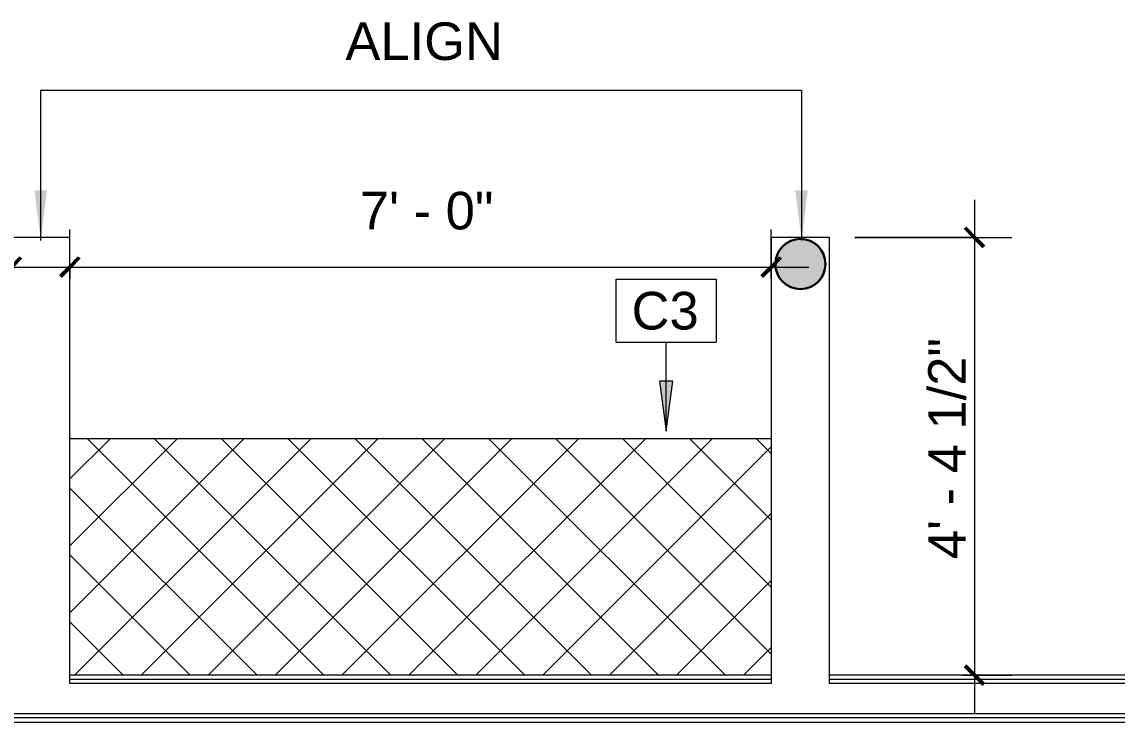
# Model space of a CAD drawing. Header units: inches. Extents: x -1287 to 1590, y -3558 to 989.
# Drawn here: x -964.3 to -833.1, y 256.5 to 340.4 of the extents above; entities that cross this region are included whole.
import ezdxf

# ---------------------------------------------------------------- set-up
doc = ezdxf.new("R2010")
doc.units = ezdxf.units.IN
doc.header["$MEASUREMENT"] = 0
for name, color, linetype, lineweight in [('A-ANNO-DIMS', 211, 'Continuous', 9), ('A-ANNO-DIMS-48', 211, 'Continuous', 9), ('A-ANNO-KEYN', 231, 'Continuous', 9), ('A-ANNO-NOTE', 131, 'Continuous', 9), ('A-WALL', 113, 'Continuous', 18), ('I-WALL', 2, 'Continuous', 18), ('Q-CASE', 31, 'Continuous', 9), ('S-COLS', 52, 'Continuous', 18)]:
    doc.layers.add(name, color=color, linetype=linetype, lineweight=lineweight)
doc.styles.add('Arial', font='arial.ttf', dxfattribs={"height": 4.5})
doc.styles.add('Swis721 Lt BT', font='swissl.ttf', dxfattribs={"height": 4.5})
doc.styles.add('Swis721 Lt BT_1', font='swissl.ttf', dxfattribs={"height": 0.09375})
doc.dimstyles.new('OTJ_-_3_32__Linear__1_2__Tolerance', dxfattribs={"dimscale": 12, "dimtxt": 4.748918, "dimasz": 0.1875, "dimexe": 0.375, "dimexo": 0.25, "dimgap": 0.25, "dimtad": 1, "dimdec": 1, "dimrnd": 0.5, "dimzin": 3, "dimdsep": 46, "dimlunit": 4, "dimtxsty": 'Swis721 Lt BT', "dimblk1": 'OBLIQUE', "dimblk2": 'OBLIQUE', "dimsah": 1, "dimcen": 0.09, "dimdle": 0.375, "dimazin": 0, "dimtfac": 1, "dimtdec": 4, "dimtix": 1, "dimtmove": 0, "dimatfit": 3, "dimfxl": 1, "dimtvp": 1, "dimfrac": 2, "dimtolj": 1, "dimtzin": 0, "dimarcsym": 2})
doc.dimstyles.new('OTJ_-_3_32__Linear__1_2__Tolerance_1', dxfattribs={"dimscale": 12, "dimtxt": 4.748918, "dimasz": 0.1875, "dimexe": 0.375, "dimexo": 0.25, "dimgap": 0.25, "dimtad": 1, "dimdec": 1, "dimrnd": 0.5, "dimzin": 3, "dimdsep": 46, "dimlunit": 4, "dimtxsty": 'Swis721 Lt BT', "dimblk1": 'OBLIQUE', "dimblk2": 'OBLIQUE', "dimsah": 1, "dimcen": 0.09, "dimdle": 0.375, "dimazin": 0, "dimtfac": 1, "dimtdec": 4, "dimtix": 1, "dimtmove": 2, "dimatfit": 3, "dimfxl": 1, "dimtvp": 1, "dimfrac": 2, "dimtolj": 1, "dimtzin": 0, "dimarcsym": 2})

# ---------------------------------------------------------------- blocks, each defined once
blk = doc.blocks.new('Concrete-Round-Column - 10_-4877615-1st Floor Construction')
at = {"layer": 'S-COLS', "lineweight": 9}
blk.add_hatch(color=7, dxfattribs=at).paths.add_polyline_path([(0, -3), (1.15, -2.77), (2.12, -2.12), (2.77, -1.15), (3, 0), (2.77, 1.15), (2.12, 2.12), (1.15, 2.77), (0, 3), (-1.15, 2.77), (-2.12, 2.12), (-2.77, 1.15), (-3, 0), (-2.77, -1.15), (-2.12, -2.12), (-1.15, -2.77)], flags=0)
at = {"layer": 'S-COLS', "color": 8, "lineweight": 30}
for start, end in [(360, 180), (180, 360)]:
    blk.add_arc((0, 0), 3, start, end, dxfattribs=at)
blk = doc.blocks.new('Desk25 - Desk-7240345-1st Floor Construction')
at = {"layer": 'Q-CASE'}
h = blk.add_hatch(dxfattribs=at)
h.set_pattern_fill('FP_16', color=256, style=0, pattern_type=2)
h.set_pattern_definition([(45, (3259.709, 545.499), (-4.006467, 4.006467), []), (135, (3259.709, 545.499), (-4.006467, -4.006467), [])])
h.paths.add_polyline_path([(2319.4, 807.62), (2385.15, 807.62), (2385.15, 835.94), (2301.16, 835.94), (2301.16, 807.62)], flags=0)
blk.add_line((2385.15, 835.94), (2301.16, 835.94), dxfattribs=at)
blk = doc.blocks.new('DIMBLOCK12-1st Floor Construction')
at = {"layer": 'A-ANNO-DIMS-48'}
for p, q in [((-958.55, 309.61), (-958.55, 315.51)), ((-874.56, 309.61), (-874.56, 315.51)), ((-963.05, 311.01), (-870.06, 311.01)), ((-958.55, 311.01), (-958.55, 309.61)), ((-874.56, 311.01), (-874.56, 309.61))]:
    blk.add_line(p, q, dxfattribs=at)
at = {"layer": 'A-ANNO-DIMS-48', "lineweight": 50}
for p, q in [((-958.55, 311.01), (-959.68, 309.89)), ((-958.55, 311.01), (-957.43, 312.14)), ((-874.56, 311.01), (-875.69, 309.89)), ((-874.56, 311.01), (-873.44, 312.14))]:
    blk.add_line(p, q, dxfattribs=at)
at = {"layer": 'A-ANNO-DIMS-48', "color": 0, "insert": (-923.83, 320.02), "char_height": 4.5, "width": 17.4579, "attachment_point": 1, "line_spacing_factor": 1.005062, "style": 'Swis721 Lt BT'}
blk.add_mtext('7\' - 0"', dxfattribs=at)
blk = doc.blocks.new('_Oblique')
at = {"color": 0, "linetype": 'ByBlock', "lineweight": -2}
blk.add_line((-0.5, -0.5), (0.5, 0.5), dxfattribs=at)
blk = doc.blocks.new('DIMBLOCK13-1st Floor Construction')
at = {"layer": 'A-ANNO-DIMS-48'}
for p, q in [((-1004.06, 309.61), (-1004.06, 315.51)), ((-965.55, 309.61), (-965.55, 315.51)), ((-1008.56, 311.01), (-961.05, 311.01)), ((-1004.06, 311.01), (-1004.06, 309.61)), ((-965.55, 311.01), (-965.55, 309.61))]:
    blk.add_line(p, q, dxfattribs=at)
at = {"layer": 'A-ANNO-DIMS-48', "lineweight": 50}
for p, q in [((-1004.06, 311.01), (-1005.19, 309.89)), ((-1004.06, 311.01), (-1002.94, 312.14)), ((-965.55, 311.01), (-966.68, 309.89)), ((-965.55, 311.01), (-964.43, 312.14))]:
    blk.add_line(p, q, dxfattribs=at)
at = {"layer": 'A-ANNO-DIMS-48', "color": 0, "insert": (-997.13, 320.02), "char_height": 4.5, "width": 29.579, "attachment_point": 1, "line_spacing_factor": 1.005062, "style": 'Swis721 Lt BT'}
blk.add_mtext('3\' - 2 1/2"', dxfattribs=at)
blk = doc.blocks.new('DIMBLOCK17-1st Floor Construction')
at = {"layer": 'A-ANNO-DIMS-48'}
for p, q in [((-850.23, 319.06), (-850.23, 257.62)), ((-864.56, 314.56), (-845.73, 314.56)), ((-850.23, 314.56), (-864.56, 314.56)), ((-851.64, 262.12), (-845.73, 262.12)), ((-850.23, 262.12), (-851.64, 262.12))]:
    blk.add_line(p, q, dxfattribs=at)
at = {"layer": 'A-ANNO-DIMS-48', "lineweight": 50}
for p, q in [((-850.23, 314.56), (-851.35, 315.69)), ((-850.23, 314.56), (-849.1, 313.44)), ((-850.23, 262.12), (-851.35, 263.25)), ((-850.23, 262.12), (-849.1, 261))]:
    blk.add_line(p, q, dxfattribs=at)
at = {"layer": 'A-ANNO-DIMS-48', "color": 0, "insert": (-855.76, 276.02), "char_height": 4.5, "width": 29.579, "attachment_point": 1, "rotation": 90, "line_spacing_factor": 1.005062, "style": 'Swis721 Lt BT'}
blk.add_mtext('4\' - 4 1/2"', dxfattribs=at)
blk = doc.blocks.new('Align symbol - U shaped 2016 - symbol_align 01-8207449-1st Floor Construction')
at = {"layer": 'A-ANNO-NOTE'}
for points in [[(-0.0156, 0.125), (0.0156, 0.125), (0, 0)], [(1.8828, 0.125), (1.9141, 0.125), (1.8984, 0)]]:
    blk.add_hatch(color=256, dxfattribs=at).paths.add_polyline_path(points, flags=0)
for p, q in [((0, 0.375), (1.8984, 0.375)), ((0, 0), (0, 0.375)), ((1.8984, 0.375), (1.8984, 0))]:
    blk.add_line(p, q, dxfattribs=at)
at = {"layer": 'A-ANNO-NOTE', "insert": (0.7602, 0.5442), "char_height": 0.09375, "width": 0.4545, "attachment_point": 1, "style": 'Swis721 Lt BT_1'}
blk.add_mtext('ALIGN', dxfattribs=at)
blk = doc.blocks.new('Keynote Tag - Keynote Number - Boxed-135510-1st Floor Construction')
at = {"layer": 'A-ANNO-KEYN'}
for p, q in [((-0.125, -0.0792), (-0.125, 0.0781)), ((-0.125, 0.0781), (0.125, 0.0781)), ((0.125, 0.0781), (0.125, -0.0792)), ((-0.125, -0.0792), (0.125, -0.0792))]:
    blk.add_line(p, q, dxfattribs=at)

msp = doc.modelspace()

# ---------------------------------------------------------------- hatches: boundary and pattern name
at = {"layer": 'A-ANNO-KEYN'}
msp.add_hatch(color=256, dxfattribs=at).paths.add_polyline_path([(-887.14, 291.33), (-886.35, 297.33), (-887.93, 297.33)], flags=0)

# ---------------------------------------------------------------- linework, layer by layer
for p, q in [((-887.14, 297.08), (-887.14, 302)), ((-886.35, 297.33), (-887.93, 297.33)), ((-887.93, 297.33), (-887.14, 291.33)), ((-887.14, 291.33), (-886.35, 297.33)), ((-887.14, 291.33), (-887.14, 297.08))]:
    msp.add_line(p, q, dxfattribs=at)
at = {"layer": 'A-WALL'}
for p, q in [((-958.55, 314.56), (-965.55, 314.56)), ((-958.55, 261.12), (-958.55, 314.56)), ((-867.56, 314.56), (-874.56, 314.56)), ((-874.56, 314.56), (-874.56, 261.12)), ((-867.56, 261.12), (-867.56, 314.56)), ((-874.56, 261.62), (-958.55, 261.62)), ((-874.56, 261.12), (-958.55, 261.12)), ((-653.32, 261.62), (-867.56, 261.62)), ((-652.82, 261.12), (-867.56, 261.12)), ((-652.82, 257.5), (-1015.06, 257.5)), ((-653.32, 257), (-1015.06, 257))]:
    msp.add_line(p, q, dxfattribs=at)
at = {"layer": 'I-WALL'}
for p, q in [((-874.56, 262.12), (-958.55, 262.12)), ((-653.32, 262.12), (-867.56, 262.12)), ((-1015.06, 256.5), (-653.32, 256.5))]:
    msp.add_line(p, q, dxfattribs=at)

# ---------------------------------------------------------------- block references
at = {"layer": 'A-ANNO-KEYN', "xscale": 47.99999999999997, "yscale": 47.99999999999997, "zscale": 47.99999999999997}
msp.add_blockref('Keynote Tag - Keynote Number - Boxed-135510-1st Floor Construction', (-887.14, 305.81), dxfattribs=at)
at = {"layer": 'A-ANNO-NOTE', "xscale": 48, "yscale": 48, "zscale": 48}
msp.add_blockref('Align symbol - U shaped 2016 - symbol_align 01-8207449-1st Floor Construction', (-962.05, 314.19), dxfattribs=at)
at = {"layer": 'Q-CASE'}
msp.add_blockref('Desk25 - Desk-7240345-1st Floor Construction', (-3259.71, -545.5), dxfattribs=at)
at = {"layer": 'S-COLS', "lineweight": 9}
msp.add_blockref('Concrete-Round-Column - 10_-4877615-1st Floor Construction', (-871.06, 311.37), dxfattribs=at)

# ---------------------------------------------------------------- texts
at = {"layer": 'A-ANNO-KEYN', "insert": (-891.28, 308.03), "char_height": 4.5, "width": 9.8475, "attachment_point": 1, "style": 'Arial'}
msp.add_mtext('C3', dxfattribs=at)

# ---------------------------------------------------------------- dimensions: what is measured, and where the dimension line sits
at = {"layer": 'A-ANNO-DIMS'}
for base, p1, p2, override, picture, middle in [((-965.55, 311.01), (-1004.06, 312.61), (-965.55, 312.61), {"dimpost": '<>', "dimfxl": 38.508893}, 'DIMBLOCK13-1st Floor Construction', (-984.81, 316.59)), ((-874.56, 311.01), (-958.55, 312.61), (-874.56, 312.61), {"dimpost": '<>', "dimfxl": 83.991107}, 'DIMBLOCK12-1st Floor Construction', (-916.56, 316.33))]:
    dim = msp.add_linear_dim(base=base, p1=p1, p2=p2, dimstyle='OTJ_-_3_32__Linear__1_2__Tolerance', override=override, dxfattribs=at)
    dim.commit()
    dim.dimension.update_dxf_attribs({"geometry": picture, "text_midpoint": middle})
dim = msp.add_linear_dim(base=(-850.23, 262.12), p1=(-867.56, 314.56), p2=(-848.64, 262.12), angle=90, dimstyle='OTJ_-_3_32__Linear__1_2__Tolerance_1', override={"dimpost": '<>', "dimfxl": 55.748568}, dxfattribs=at)
dim.commit()
dim.dimension.update_dxf_attribs({"geometry": 'DIMBLOCK17-1st Floor Construction', "text_midpoint": (-852.76, 290.81), "dimtype": 160, "text_rotation": 90})

doc.saveas('drawing.dxf')
